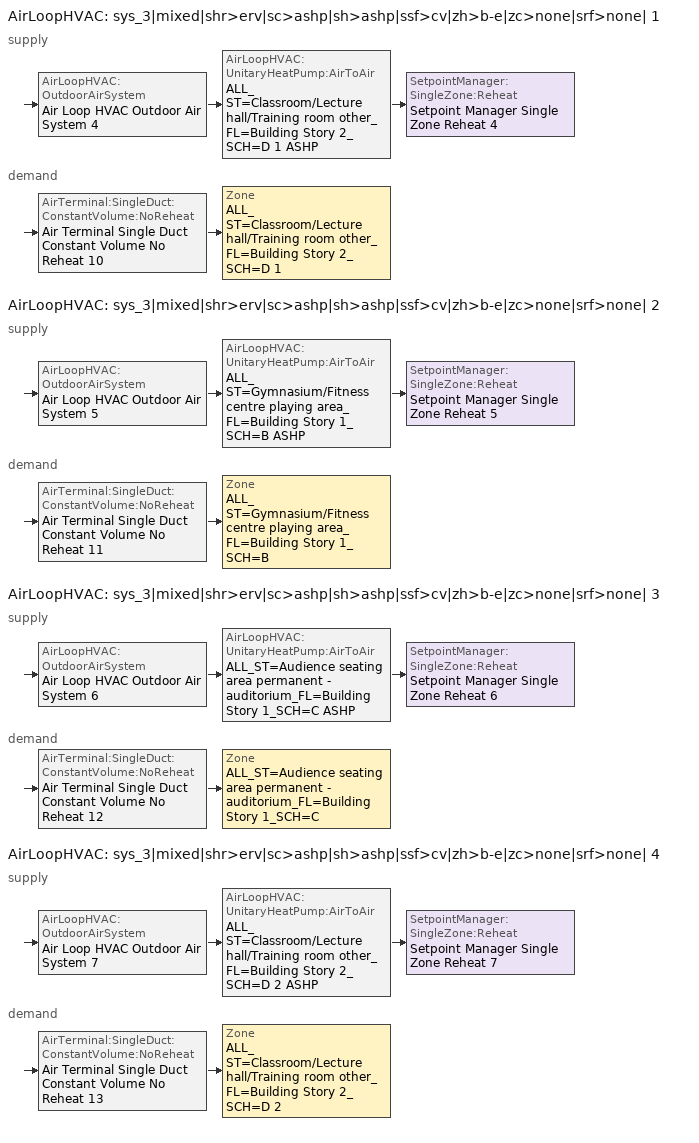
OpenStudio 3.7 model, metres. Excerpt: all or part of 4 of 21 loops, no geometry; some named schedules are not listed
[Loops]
AirLoopHVAC 'sys_3|mixed|shr>erv|sc>ashp|sh>ashp|ssf>cv|zh>b-e|zc>none|srf>none| 1'
 supply: AirLoopHVAC:OutdoorAirSystem 'Air Loop HVAC Outdoor Air System 4' > AirLoopHVAC:UnitaryHeatPump:AirToAir 'ALL_ST=Classroom/Lecture hall/Training room other_FL=Building Story 2_SCH=D 1 ASHP' > SetpointManager:SingleZone:Reheat 'Setpoint Manager Single Zone Reheat 4'
 demand: AirTerminal:SingleDuct:ConstantVolume:NoReheat 'Air Terminal Single Duct Constant Volume No Reheat 10' > Zone 'ALL_ST=Classroom/Lecture hall/Training room other_FL=Building Story 2_SCH=D 1'
AirLoopHVAC 'sys_3|mixed|shr>erv|sc>ashp|sh>ashp|ssf>cv|zh>b-e|zc>none|srf>none| 2'
 supply: AirLoopHVAC:OutdoorAirSystem 'Air Loop HVAC Outdoor Air System 5' > AirLoopHVAC:UnitaryHeatPump:AirToAir 'ALL_ST=Gymnasium/Fitness centre playing area_FL=Building Story 1_SCH=B ASHP' > SetpointManager:SingleZone:Reheat 'Setpoint Manager Single Zone Reheat 5'
 demand: AirTerminal:SingleDuct:ConstantVolume:NoReheat 'Air Terminal Single Duct Constant Volume No Reheat 11' > Zone 'ALL_ST=Gymnasium/Fitness centre playing area_FL=Building Story 1_SCH=B'
AirLoopHVAC 'sys_3|mixed|shr>erv|sc>ashp|sh>ashp|ssf>cv|zh>b-e|zc>none|srf>none| 3'
 supply: AirLoopHVAC:OutdoorAirSystem 'Air Loop HVAC Outdoor Air System 6' > AirLoopHVAC:UnitaryHeatPump:AirToAir 'ALL_ST=Audience seating area permanent - auditorium_FL=Building Story 1_SCH=C ASHP' > SetpointManager:SingleZone:Reheat 'Setpoint Manager Single Zone Reheat 6'
 demand: AirTerminal:SingleDuct:ConstantVolume:NoReheat 'Air Terminal Single Duct Constant Volume No Reheat 12' > Zone 'ALL_ST=Audience seating area permanent - auditorium_FL=Building Story 1_SCH=C'
AirLoopHVAC 'sys_3|mixed|shr>erv|sc>ashp|sh>ashp|ssf>cv|zh>b-e|zc>none|srf>none| 4'
 supply: AirLoopHVAC:OutdoorAirSystem 'Air Loop HVAC Outdoor Air System 7' > AirLoopHVAC:UnitaryHeatPump:AirToAir 'ALL_ST=Classroom/Lecture hall/Training room other_FL=Building Story 2_SCH=D 2 ASHP' > SetpointManager:SingleZone:Reheat 'Setpoint Manager Single Zone Reheat 7'
 demand: AirTerminal:SingleDuct:ConstantVolume:NoReheat 'Air Terminal Single Duct Constant Volume No Reheat 13' > Zone 'ALL_ST=Classroom/Lecture hall/Training room other_FL=Building Story 2_SCH=D 2'
[Sizing:Zone] Zone Cooling Design Supply Air Temperature Input Method=TemperatureDifference; Zone Cooling Design Supply Air Temperature {C}=14; Zone Cooling Design Supply Air Temperature Difference {deltaC}=11; Zone Heating Design Supply Air Temperature Input Method=TemperatureDifference; Zone Heating Design Supply Air Temperature {C}=40; Zone Heating Design Supply Air Temperature Difference {deltaC}=21; Zone Cooling Design Supply Air Humidity Ratio {kg-H2O/kg-air}=0.0085; Zone Heating Design Supply Air Humidity Ratio {kg-H2O/kg-air}=0.008; Zone Heating Sizing Factor=1.3; Zone Cooling Sizing Factor=1; Cooling Design Air Flow Method=DesignDay; Heating Design Air Flow Method=DesignDay; Account for Dedicated Outdoor Air System=No; Dedicated Outdoor Air System Control Strategy=NeutralSupplyAir; Dedicated Outdoor Air Low Setpoint Temperature for Design {C}=autosize; Dedicated Outdoor Air High Setpoint Temperature for Design {C}=autosize; Zone Load Sizing Method=Sensible Load Only No Latent Load; Zone Latent Cooling Design Supply Air Humidity Ratio Input Method=HumidityRatioDifference; Zone Cooling Design Supply Air Humidity Ratio Difference {kgWater/kgDryAir}=0.005; Zone Latent Heating Design Supply Air Humidity Ratio Input Method=HumidityRatioDifference; Zone Humidification Design Supply Air Humidity Ratio Difference {kgWater/kgDryAir}=0.005
ALL_ST=Classroom/Lecture hall/Training room other_FL=Building Story 2_SCH=D 1; ALL_ST=Gymnasium/Fitness centre playing area_FL=Building Story 1_SCH=B; ALL_ST=Audience seating area permanent - auditorium_FL=Building Story 1_SCH=C; ALL_ST=Classroom/Lecture hall/Training room other_FL=Building Story 2_SCH=D 2
[Zone equipment]
ALL_ST=Classroom/Lecture hall/Training room other_FL=Building Story 2_SCH=D 1: Zone HVAC Baseboard Convective Electric 10, Air Terminal Single Duct Constant Volume No Reheat 10
ALL_ST=Gymnasium/Fitness centre playing area_FL=Building Story 1_SCH=B: Zone HVAC Baseboard Convective Electric 11, Air Terminal Single Duct Constant Volume No Reheat 11
ALL_ST=Audience seating area permanent - auditorium_FL=Building Story 1_SCH=C: Zone HVAC Baseboard Convective Electric 12, Air Terminal Single Duct Constant Volume No Reheat 12
ALL_ST=Classroom/Lecture hall/Training room other_FL=Building Story 2_SCH=D 2: Zone HVAC Baseboard Convective Electric 13, Air Terminal Single Duct Constant Volume No Reheat 13
[AirLoopHVAC] Design Supply Air Flow Rate {m3/s}=autosize; Design Return Air Flow Fraction of Supply Air Flow=1
Name | Availability Schedule
sys_3|mixed|shr>erv|sc>ashp|sh>ashp|ssf>cv|zh>b-e|zc>none|srf>none| 1 | sys_3|mixed|shr>none|sc>ashp|sh>ashp|ssf>cv|zh>b-e|zc>none|srf>none| 1 Occ Sch
sys_3|mixed|shr>erv|sc>ashp|sh>ashp|ssf>cv|zh>b-e|zc>none|srf>none| 2 | sys_3|mixed|shr>none|sc>ashp|sh>ashp|ssf>cv|zh>b-e|zc>none|srf>none| 2 Occ Sch
sys_3|mixed|shr>erv|sc>ashp|sh>ashp|ssf>cv|zh>b-e|zc>none|srf>none| 3 | sys_3|mixed|shr>none|sc>ashp|sh>ashp|ssf>cv|zh>b-e|zc>none|srf>none| 3 Occ Sch
sys_3|mixed|shr>erv|sc>ashp|sh>ashp|ssf>cv|zh>b-e|zc>none|srf>none| 4 | sys_3|mixed|shr>none|sc>ashp|sh>ashp|ssf>cv|zh>b-e|zc>none|srf>none| 4 Occ Sch
[Sizing:System] Type of Load to Size On=Sensible; Design Outdoor Air Flow Rate {m3/s}=Autosize; Central Heating Maximum System Air Flow Ratio=1; Preheat Design Temperature {C}=7; Preheat Design Humidity Ratio {kg-H2O/kg-Air}=0.008; Precool Design Temperature {C}=13; Precool Design Humidity Ratio {kg-H2O/kg-Air}=0.008; Central Cooling Design Supply Air Temperature {C}=13; Central Heating Design Supply Air Temperature {C}=43; Sizing Option=NonCoincident; 100% Outdoor Air in Cooling=No; 100% Outdoor Air in Heating=No; Central Cooling Design Supply Air Humidity Ratio {kg-H2O/kg-Air}=0.0085; Central Heating Design Supply Air Humidity Ratio {kg-H2O/kg-Air}=0.008; Cooling Design Air Flow Method=DesignDay; Cooling Design Air Flow Rate {m3/s}=0; Heating Design Air Flow Method=DesignDay; Heating Design Air Flow Rate {m3/s}=0; System Outdoor Air Method=ZoneSum; Zone Maximum Outdoor Air Fraction=1; Cooling Supply Air Flow Rate Per Floor Area {m3/s-m2}=0.00996765; Cooling Fraction of Autosized Cooling Supply Air Flow Rate=1; Cooling Supply Air Flow Rate Per Unit Cooling Capacity {m3/s-W}=3.94755e-05; Heating Supply Air Flow Rate Per Floor Area {m3/s-m2}=0.00996765; Heating Fraction of Autosized Heating Supply Air Flow Rate=1; Heating Fraction of Autosized Cooling Supply Air Flow Rate=1; Heating Supply Air Flow Rate Per Unit Heating Capacity {m3/s-W}=3.15882e-05; Cooling Design Capacity Method=CoolingDesignCapacity; Cooling Design Capacity {W}=autosize; Cooling Design Capacity Per Floor Area {W/m2}=234.7; Fraction of Autosized Cooling Design Capacity=1; Heating Design Capacity Method=HeatingDesignCapacity; Heating Design Capacity {W}=autosize; Heating Design Capacity Per Floor Area {W/m2}=157; Fraction of Autosized Heating Design Capacity=1; Central Cooling Capacity Control Method=OnOff; Occupant Diversity=autosize
sys_3|mixed|shr>erv|sc>ashp|sh>ashp|ssf>cv|zh>b-e|zc>none|srf>none| 1; sys_3|mixed|shr>erv|sc>ashp|sh>ashp|ssf>cv|zh>b-e|zc>none|srf>none| 2; sys_3|mixed|shr>erv|sc>ashp|sh>ashp|ssf>cv|zh>b-e|zc>none|srf>none| 3; sys_3|mixed|shr>erv|sc>ashp|sh>ashp|ssf>cv|zh>b-e|zc>none|srf>none| 4
[Fan:OnOff] Availability Schedule=Always On Discrete; Fan Total Efficiency=0.39975; Maximum Flow Rate {m3/s}=autosize; Motor Efficiency=0.615; Motor In Airstream Fraction=1
Name | Pressure Rise {Pa} | Fan Power Ratio Function of Speed Ratio Curve | Fan Efficiency Ratio Function of Speed Ratio Curve
Fan On Off 4 | 622.722 | Fan On Off Power Curve 3 | Fan On Off Efficiency Curve 3
Fan On Off 5 | 1110.94 | Fan On Off Power Curve 4 | Fan On Off Efficiency Curve 4
Fan On Off 6 | 1018.77 | Fan On Off Power Curve 5 | Fan On Off Efficiency Curve 5
Fan On Off 7 | 622.722 | Fan On Off Power Curve 6 | Fan On Off Efficiency Curve 6
[Coil:Cooling:DX:SingleSpeed] Availability Schedule=Always On Discrete; Rated Total Cooling Capacity {W}=autosize; Rated Sensible Heat Ratio=autosize; Rated Air Flow Rate {m3/s}=autosize; Rated Evaporator Fan Power Per Volume Flow Rate 2017 {W/(m3/s)}=773.3; Rated Evaporator Fan Power Per Volume Flow Rate 2023 {W/(m3/s)}=934.4; Total Cooling Capacity Function of Temperature Curve=DXCOOL-NECB2011-REF-CAPFT; Total Cooling Capacity Function of Flow Fraction Curve=DXCOOL-NECB2011-REF-CAPFFLOW; Energy Input Ratio Function of Temperature Curve=DXCOOL-NECB2011-REF-COOLEIRFT; Energy Input Ratio Function of Flow Fraction Curve=DXCOOL-NECB2011-REF-COOLEIRFFLOW; Part Load Fraction Correlation Curve=DXCOOL-NECB2011-REF-COOLPLFFPLR; Minimum Outdoor Dry-Bulb Temperature for Compressor Operation {C}=-25; Nominal Time for Condensate Removal to Begin {s}=0; Ratio of Initial Moisture Evaporation Rate and Steady State Latent Capacity=0; Maximum Cycling Rate {cycles/hr}=0; Latent Capacity Time Constant {s}=0; Condenser Type=AirCooled; Evaporative Condenser Effectiveness=0.9; Evaporative Condenser Air Flow Rate {m3/s}=autosize; Evaporative Condenser Pump Rated Power Consumption {W}=autosize; Crankcase Heater Capacity {W}=0; Maximum Outdoor Dry-Bulb Temperature for Crankcase Heater Operation {C}=10; Basin Heater Capacity {W/K}=0; Basin Heater Setpoint Temperature {C}=2
Name | Rated COP {W/W}
CoilCoolingDXSingleSpeed_ashp 3 89kBtu/hr 11EER; CoilCoolingDXSingleSpeed_ashp 6 111kBtu/hr 11EER | 3.79975
CoilCoolingDXSingleSpeed_ashp 4 310kBtu/hr 9.5EER; CoilCoolingDXSingleSpeed_ashp 5 700kBtu/hr 9.5EER | 3.3002
[Coil:Heating:DX:SingleSpeed] Availability Schedule=Always On Discrete; Rated Air Flow Rate {m3/s}=Autosize; Rated Supply Fan Power Per Volume Flow Rate 2017 {W/(m3/s)}=773.3; Rated Supply Fan Power Per Volume Flow Rate 2023 {W/(m3/s)}=934.4; Total Heating Capacity Function of Temperature Curve=DXHEAT-NECB2011-REF-CAPFT; Total Heating Capacity Function of Flow Fraction Curve=DXHEAT-NECB2011-REF-CAPFFLOW; Energy Input Ratio Function of Temperature Curve=DXHEAT-NECB2011-REF-EIRFT; Energy Input Ratio Function of Flow Fraction Curve=DXHEAT-NECB2011-REF-EIRFFLOW; Part Load Fraction Correlation Curve=DXHEAT-NECB2011-REF-PLFFPLR; Minimum Outdoor Dry-Bulb Temperature for Compressor Operation {C}=-10; Defrost Strategy=Resistive; Defrost Control=Timed; Defrost Time Period Fraction=0.166667; Resistive Defrost Heater Capacity {W}=2000
Name | Rated Total Heating Capacity {W} | Rated COP {W/W}
CoilHeatingDXSingleSpeed_ashp 3 65 Clg kBtu/hr 3.1COPH | 18905.1 | 3.3218
CoilHeatingDXSingleSpeed_ashp 4 225 Clg kBtu/hr 3.2COPH | 65801.6 | 3.50473
CoilHeatingDXSingleSpeed_ashp 5 507 Clg kBtu/hr 3.2COPH | 148661 | 3.63864
CoilHeatingDXSingleSpeed_ashp 6 80 Clg kBtu/hr 3.3COPH | 23502.8 | 3.54377
[Controller:OutdoorAir] Minimum Outdoor Air Flow Rate {m3/s}=autosize; Maximum Outdoor Air Flow Rate {m3/s}=Autosize; Economizer Control Type=DifferentialEnthalpy; Economizer Control Action Type=ModulateFlow; Lockout Type=NoLockout; Minimum Limit Type=FixedMinimum; High Humidity Control=No; Heat Recovery Bypass Control Type=BypassWhenOAFlowGreaterThanMinimum; Economizer Operation Staging=InterlockedWithMechanicalCooling
Name | Minimum Outdoor Air Schedule | Controller Mechanical Ventilation
Controller Outdoor Air 4 | sys_3|mixed|shr>none|sc>ashp|sh>ashp|ssf>cv|zh>b-e|zc>none|srf>none| 1 Occ Sch | Controller Mechanical Ventilation 4
Controller Outdoor Air 5 | sys_3|mixed|shr>none|sc>ashp|sh>ashp|ssf>cv|zh>b-e|zc>none|srf>none| 2 Occ Sch | Controller Mechanical Ventilation 5
Controller Outdoor Air 6 | sys_3|mixed|shr>none|sc>ashp|sh>ashp|ssf>cv|zh>b-e|zc>none|srf>none| 3 Occ Sch | Controller Mechanical Ventilation 6
Controller Outdoor Air 7 | sys_3|mixed|shr>none|sc>ashp|sh>ashp|ssf>cv|zh>b-e|zc>none|srf>none| 4 Occ Sch | Controller Mechanical Ventilation 7
[Controller:MechanicalVentilation] Availability Schedule=Always On Discrete; System Outdoor Air Method=ZoneSum
Controller Mechanical Ventilation 4; Controller Mechanical Ventilation 5; Controller Mechanical Ventilation 6; Controller Mechanical Ventilation 7
[AirLoopHVAC:OutdoorAirSystem]
Name | Controller
Air Loop HVAC Outdoor Air System 4 | Controller Outdoor Air 4
Air Loop HVAC Outdoor Air System 5 | Controller Outdoor Air 5
Air Loop HVAC Outdoor Air System 6 | Controller Outdoor Air 6
Air Loop HVAC Outdoor Air System 7 | Controller Outdoor Air 7
[Coil:Heating:Electric] Availability Schedule=Always On Discrete
Coil Heating Electric 4; Coil Heating Electric 5; Coil Heating Electric 6; Coil Heating Electric 7
[AirLoopHVAC:UnitaryHeatPump:AirToAir] Availability Schedule=Always On Discrete; Supply Air Flow Rate During Cooling Operation {m3/s}=Autosize; Supply Air Flow Rate During Heating Operation {m3/s}=Autosize; Maximum Supply Air Temperature from Supplemental Heater {C}=Autosize
Name | Controlling Zone or Thermostat Location | Supply Air Fan | Heating Coil | Cooling Coil | Supplemental Heating Coil | Supply Air Fan Operating Mode Schedule
ALL_ST=Classroom/Lecture hall/Training room other_FL=Building Story 2_SCH=D 1 ASHP | ALL_ST=Classroom/Lecture hall/Training room other_FL=Building Story 2_SCH=D 1 | Fan On Off 4 | CoilHeatingDXSingleSpeed_ashp 3 65 Clg kBtu/hr 3.1COPH | CoilCoolingDXSingleSpeed_ashp 3 89kBtu/hr 11EER | Coil Heating Electric 4 | sys_3|mixed|shr>none|sc>ashp|sh>ashp|ssf>cv|zh>b-e|zc>none|srf>none| 1 Occ Sch
ALL_ST=Gymnasium/Fitness centre playing area_FL=Building Story 1_SCH=B ASHP | ALL_ST=Gymnasium/Fitness centre playing area_FL=Building Story 1_SCH=B | Fan On Off 5 | CoilHeatingDXSingleSpeed_ashp 4 225 Clg kBtu/hr 3.2COPH | CoilCoolingDXSingleSpeed_ashp 4 310kBtu/hr 9.5EER | Coil Heating Electric 5 | sys_3|mixed|shr>none|sc>ashp|sh>ashp|ssf>cv|zh>b-e|zc>none|srf>none| 2 Occ Sch
ALL_ST=Audience seating area permanent - auditorium_FL=Building Story 1_SCH=C ASHP | ALL_ST=Audience seating area permanent - auditorium_FL=Building Story 1_SCH=C | Fan On Off 6 | CoilHeatingDXSingleSpeed_ashp 5 507 Clg kBtu/hr 3.2COPH | CoilCoolingDXSingleSpeed_ashp 5 700kBtu/hr 9.5EER | Coil Heating Electric 6 | sys_3|mixed|shr>none|sc>ashp|sh>ashp|ssf>cv|zh>b-e|zc>none|srf>none| 3 Occ Sch
ALL_ST=Classroom/Lecture hall/Training room other_FL=Building Story 2_SCH=D 2 ASHP | ALL_ST=Classroom/Lecture hall/Training room other_FL=Building Story 2_SCH=D 2 | Fan On Off 7 | CoilHeatingDXSingleSpeed_ashp 6 80 Clg kBtu/hr 3.3COPH | CoilCoolingDXSingleSpeed_ashp 6 111kBtu/hr 11EER | Coil Heating Electric 7 | sys_3|mixed|shr>none|sc>ashp|sh>ashp|ssf>cv|zh>b-e|zc>none|srf>none| 4 Occ Sch
[SetpointManager:SingleZone:Reheat] Minimum Supply Air Temperature {C}=13; Maximum Supply Air Temperature {C}=43
Name | Control Zone | Setpoint Node or NodeList
Setpoint Manager Single Zone Reheat 4 | ALL_ST=Classroom/Lecture hall/Training room other_FL=Building Story 2_SCH=D 1 | sys_3|mixed|shr>erv|sc>ashp|sh>ashp|ssf>cv|zh>b-e|zc>none|srf>none| 1 Supply Outlet Node
Setpoint Manager Single Zone Reheat 5 | ALL_ST=Gymnasium/Fitness centre playing area_FL=Building Story 1_SCH=B | sys_3|mixed|shr>erv|sc>ashp|sh>ashp|ssf>cv|zh>b-e|zc>none|srf>none| 2 Supply Outlet Node
Setpoint Manager Single Zone Reheat 6 | ALL_ST=Audience seating area permanent - auditorium_FL=Building Story 1_SCH=C | sys_3|mixed|shr>erv|sc>ashp|sh>ashp|ssf>cv|zh>b-e|zc>none|srf>none| 3 Supply Outlet Node
Setpoint Manager Single Zone Reheat 7 | ALL_ST=Classroom/Lecture hall/Training room other_FL=Building Story 2_SCH=D 2 | sys_3|mixed|shr>erv|sc>ashp|sh>ashp|ssf>cv|zh>b-e|zc>none|srf>none| 4 Supply Outlet Node
[ZoneHVAC:Baseboard:Convective:Electric] Availability Schedule=Always On Discrete; Nominal Capacity {W}=autosize; Efficiency=1
Zone HVAC Baseboard Convective Electric 10; Zone HVAC Baseboard Convective Electric 11; Zone HVAC Baseboard Convective Electric 12; Zone HVAC Baseboard Convective Electric 13
[AirTerminal:SingleDuct:ConstantVolume:NoReheat] Availability Schedule=Always On Discrete; Maximum Air Flow Rate {m3/s}=AutoSize
Air Terminal Single Duct Constant Volume No Reheat 10; Air Terminal Single Duct Constant Volume No Reheat 11; Air Terminal Single Duct Constant Volume No Reheat 12; Air Terminal Single Duct Constant Volume No Reheat 13
[Schedule:Ruleset]
Name | Default Day Schedule | Summer Design Day Schedule | Winter Design Day Schedule
sys_3|mixed|shr>none|sc>ashp|sh>ashp|ssf>cv|zh>b-e|zc>none|srf>none| 1 Occ Sch | sys_3|mixed|shr>none|sc>ashp|sh>ashp|ssf>cv|zh>b-e|zc>none|srf>none| 1 Occ Sch Default | sys_3|mixed|shr>none|sc>ashp|sh>ashp|ssf>cv|zh>b-e|zc>none|srf>none| 1 Occ Sch Summer Design Day | sys_3|mixed|shr>none|sc>ashp|sh>ashp|ssf>cv|zh>b-e|zc>none|srf>none| 1 Occ Sch Winter Design Day
sys_3|mixed|shr>none|sc>ashp|sh>ashp|ssf>cv|zh>b-e|zc>none|srf>none| 2 Occ Sch | sys_3|mixed|shr>none|sc>ashp|sh>ashp|ssf>cv|zh>b-e|zc>none|srf>none| 2 Occ Sch Default | sys_3|mixed|shr>none|sc>ashp|sh>ashp|ssf>cv|zh>b-e|zc>none|srf>none| 2 Occ Sch Summer Design Day | sys_3|mixed|shr>none|sc>ashp|sh>ashp|ssf>cv|zh>b-e|zc>none|srf>none| 2 Occ Sch Winter Design Day
sys_3|mixed|shr>none|sc>ashp|sh>ashp|ssf>cv|zh>b-e|zc>none|srf>none| 3 Occ Sch | sys_3|mixed|shr>none|sc>ashp|sh>ashp|ssf>cv|zh>b-e|zc>none|srf>none| 3 Occ Sch Default | sys_3|mixed|shr>none|sc>ashp|sh>ashp|ssf>cv|zh>b-e|zc>none|srf>none| 3 Occ Sch Summer Design Day | sys_3|mixed|shr>none|sc>ashp|sh>ashp|ssf>cv|zh>b-e|zc>none|srf>none| 3 Occ Sch Winter Design Day
sys_3|mixed|shr>none|sc>ashp|sh>ashp|ssf>cv|zh>b-e|zc>none|srf>none| 4 Occ Sch | sys_3|mixed|shr>none|sc>ashp|sh>ashp|ssf>cv|zh>b-e|zc>none|srf>none| 4 Occ Sch Default | sys_3|mixed|shr>none|sc>ashp|sh>ashp|ssf>cv|zh>b-e|zc>none|srf>none| 4 Occ Sch Summer Design Day | sys_3|mixed|shr>none|sc>ashp|sh>ashp|ssf>cv|zh>b-e|zc>none|srf>none| 4 Occ Sch Winter Design Day
[Schedule:Day]
sys_3|mixed|shr>none|sc>ashp|sh>ashp|ssf>cv|zh>b-e|zc>none|srf>none| 1 Occ Sch Default; sys_3|mixed|shr>none|sc>ashp|sh>ashp|ssf>cv|zh>b-e|zc>none|srf>none| 4 Occ Sch Default: 9, 0, 0, 18, 0, 1, 19, 0, 0, 22, 0, 1, 24, 0, 0
sys_3|mixed|shr>none|sc>ashp|sh>ashp|ssf>cv|zh>b-e|zc>none|srf>none| 1 Occ Sch Winter Design Day; sys_3|mixed|shr>none|sc>ashp|sh>ashp|ssf>cv|zh>b-e|zc>none|srf>none| 1 Occ Sch Summer Design Day; sys_3|mixed|shr>none|sc>ashp|sh>ashp|ssf>cv|zh>b-e|zc>none|srf>none| 2 Occ Sch Winter Design Day; sys_3|mixed|shr>none|sc>ashp|sh>ashp|ssf>cv|zh>b-e|zc>none|srf>none| 2 Occ Sch Summer Design Day; sys_3|mixed|shr>none|sc>ashp|sh>ashp|ssf>cv|zh>b-e|zc>none|srf>none| 3 Occ Sch Winter Design Day; sys_3|mixed|shr>none|sc>ashp|sh>ashp|ssf>cv|zh>b-e|zc>none|srf>none| 3 Occ Sch Summer Design Day; sys_3|mixed|shr>none|sc>ashp|sh>ashp|ssf>cv|zh>b-e|zc>none|srf>none| 4 Occ Sch Winter Design Day; sys_3|mixed|shr>none|sc>ashp|sh>ashp|ssf>cv|zh>b-e|zc>none|srf>none| 4 Occ Sch Summer Design Day: 24, 0, 1
Schedule Day 102: 24, 0, 0
sys_3|mixed|shr>none|sc>ashp|sh>ashp|ssf>cv|zh>b-e|zc>none|srf>none| 2 Occ Sch Default: 1, 0, 1, 10, 0, 0, 24, 0, 1
sys_3|mixed|shr>none|sc>ashp|sh>ashp|ssf>cv|zh>b-e|zc>none|srf>none| 3 Occ Sch Default: 9, 0, 0, 21, 0, 1, 24, 0, 0
[Schedule:Rule] Date Specification Type=DateRange; Start Month=1; End Month=12
Name | Schedule Ruleset | Rule Order | Day Schedule | Apply Sunday | Apply Saturday | Start Day | End Day
Schedule Rule 84 | sys_3|mixed|shr>none|sc>ashp|sh>ashp|ssf>cv|zh>b-e|zc>none|srf>none| 1 Occ Sch | 0 | Schedule Day 102 | Yes | Yes | 1 | 31
Schedule Rule 95 | sys_3|mixed|shr>none|sc>ashp|sh>ashp|ssf>cv|zh>b-e|zc>none|srf>none| 2 Occ Sch | 1 | Schedule Day 113 | Yes |  | 1 | 31
Schedule Rule 96 | sys_3|mixed|shr>none|sc>ashp|sh>ashp|ssf>cv|zh>b-e|zc>none|srf>none| 2 Occ Sch | 0 | Schedule Day 114 |  | Yes | 7 | 30
Schedule Rule 97 | sys_3|mixed|shr>none|sc>ashp|sh>ashp|ssf>cv|zh>b-e|zc>none|srf>none| 3 Occ Sch | 0 | Schedule Day 115 | Yes |  | 1 | 31
Schedule Rule 98 | sys_3|mixed|shr>none|sc>ashp|sh>ashp|ssf>cv|zh>b-e|zc>none|srf>none| 4 Occ Sch | 0 | Schedule Day 116 | Yes | Yes | 1 | 31
[Schedule:Constant]
Always On Discrete: Value=1
[Curve:Exponent] Coefficient1 Constant=1; Coefficient2 Constant=0; Coefficient3 Constant=0; Minimum Value of x=0; Maximum Value of x=1
Fan On Off Power Curve 3; Fan On Off Power Curve 4; Fan On Off Power Curve 5; Fan On Off Power Curve 6
[Curve:Cubic]
Name | Coefficient1 Constant | Coefficient2 x | Coefficient3 x**2 | Coefficient4 x**3 | Minimum Value of x | Maximum Value of x
Fan On Off Efficiency Curve 3; Fan On Off Efficiency Curve 4; Fan On Off Efficiency Curve 5; Fan On Off Efficiency Curve 6 | 1 | 0 | 0 | 0 | 0 | 1
DXHEAT-NECB2011-REF-CAPFT | 0.729009 | 0.0319275 | 0.000136404 | -8.748e-06 | -20 | 20
DXHEAT-NECB2011-REF-CAPFFLOW | 0.84 | 0.16 | 0 | 0 | 0.5 | 1.5
DXHEAT-NECB2011-REF-EIRFT | 1.2183 | -0.03612 | 0.00142 | -2.68e-05 | -20 | 20
DXHEAT-NECB2011-REF-PLFFPLR | 0.3696 | 2.3362 | -2.9577 | 1.2596 | 0.7 | 1
DXCOOL-NECB2011-REF-COOLPLFFPLR | 0.0277 | 4.9151 | -8.184 | 4.2702 | 0.7 | 1
[Curve:Biquadratic] Minimum Value of x=13; Maximum Value of x=24; Minimum Value of y=24; Maximum Value of y=46
Name | Coefficient1 Constant | Coefficient2 x | Coefficient3 x**2 | Coefficient4 y | Coefficient5 y**2 | Coefficient6 x*y
DXCOOL-NECB2011-REF-CAPFT | 0.867905 | 0.0142459 | 0.00055436 | -0.0075575 | 3.3e-05 | -0.0001918
DXCOOL-NECB2011-REF-COOLEIRFT | 0.114171 | 0.0281822 | -0.0004199 | 0.0214108 | 0.000161028 | -0.000679104
[Curve:Quadratic]
Name | Coefficient1 Constant | Coefficient2 x | Coefficient3 x**2 | Minimum Value of x | Maximum Value of x
DXHEAT-NECB2011-REF-EIRFFLOW | 1.3824 | -0.4336 | 0.0512 | 0 | 1
DXCOOL-NECB2011-REF-CAPFFLOW | 0.8 | 0.2 | 0 | 0.5 | 1.5
DXCOOL-NECB2011-REF-COOLEIRFFLOW | 1.1552 | -0.1808 | 0.0256 | 0.5 | 1.5
